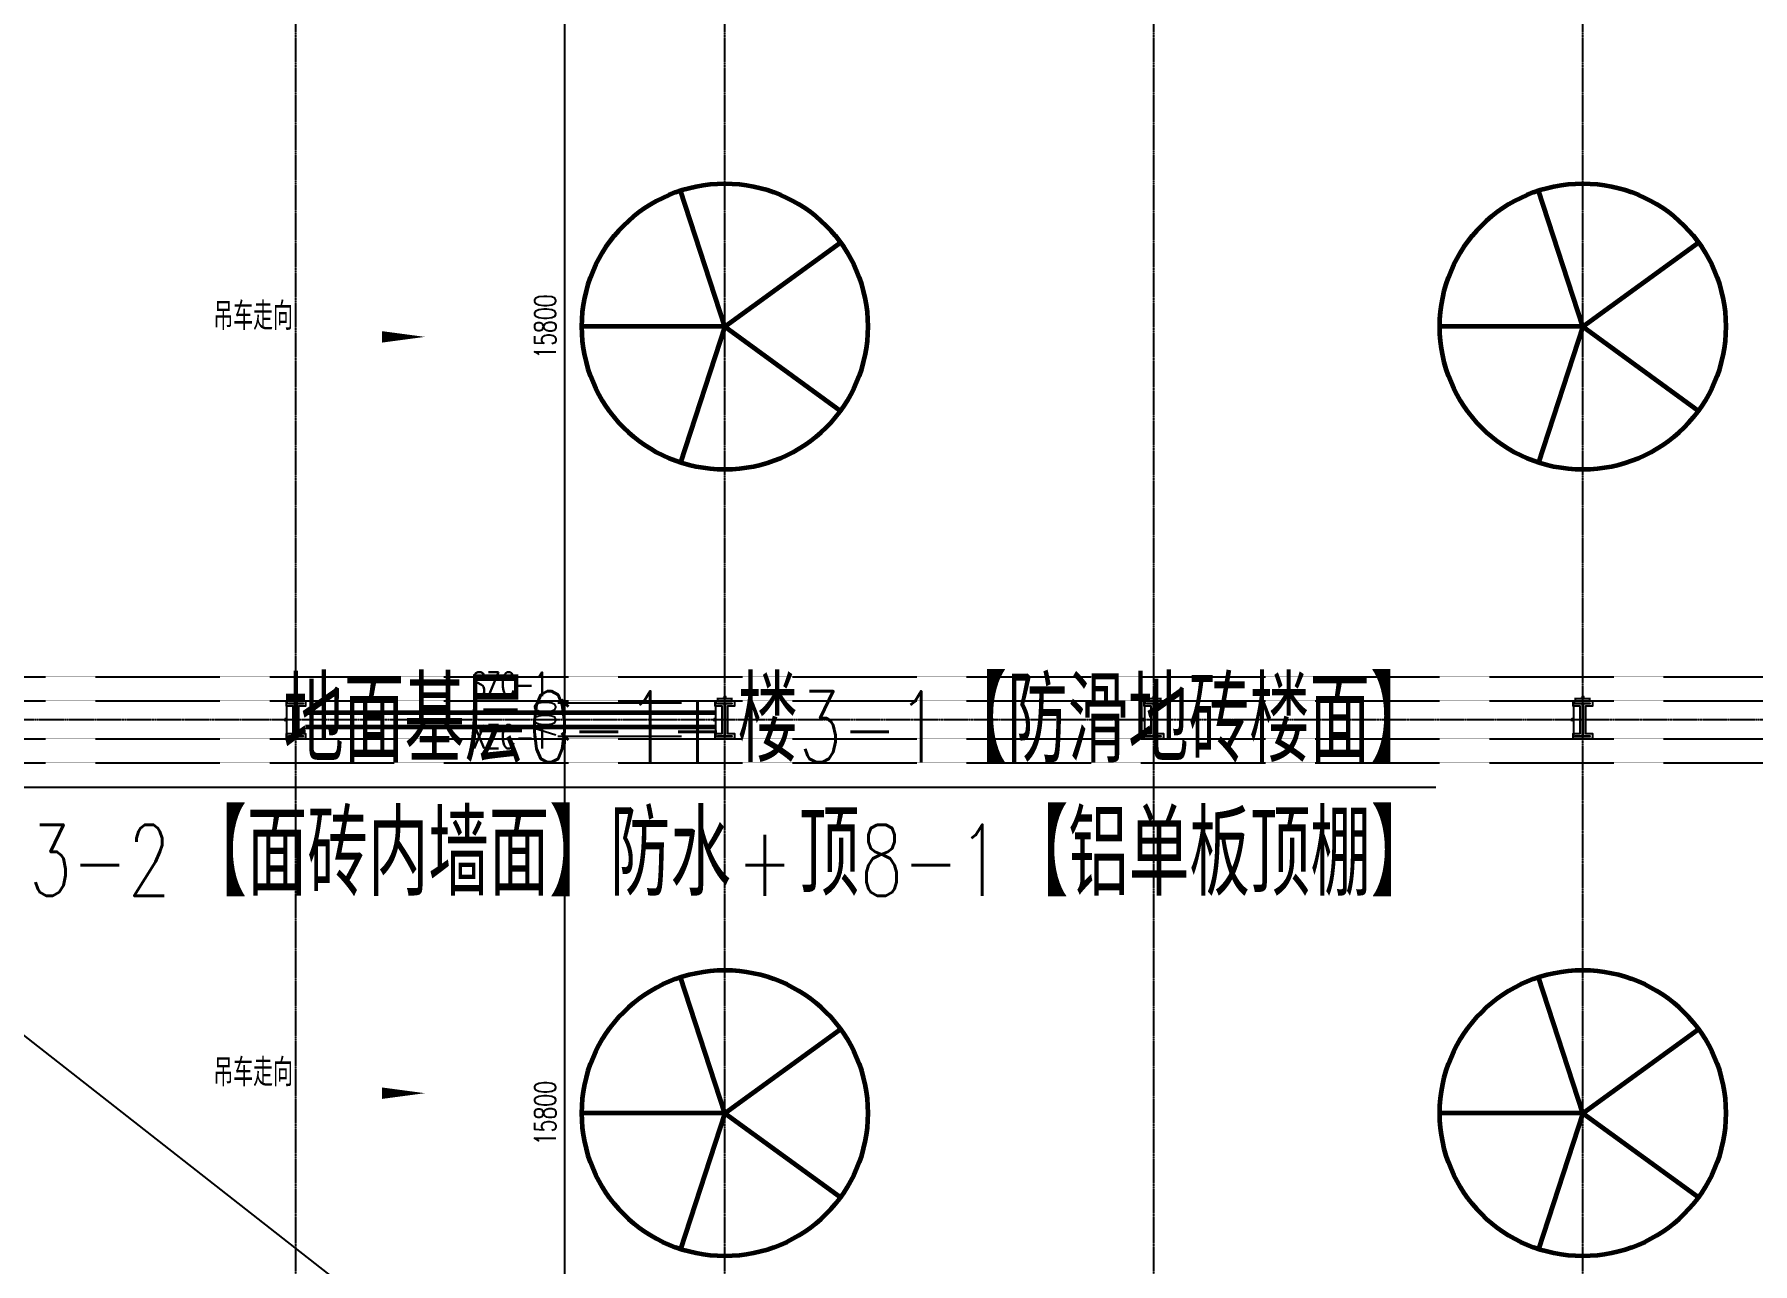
# Model space of a CAD drawing. Extents: x -954573 to 446329, y 489853 to 1226784.
# Drawn here: x -188340 to -152291, y 678163 to 703950 of the extents above; entities that cross this region are included whole.
import ezdxf
from ezdxf.enums import TextEntityAlignment as Align

# ---------------------------------------------------------------- set-up
doc = ezdxf.new("R2010")
doc.units = 0
doc.header["$LTSCALE"] = 10
doc.header["$MEASUREMENT"] = 0
for name, pattern in [('10平面$0$CENTER', [2, 1.25, -0.25, 0.25, -0.25]), ('10平面$0$DOTE', [2.42, 2, -0.2, 0.02, -0.2]), ('10平面$1$DASH', [0.35, 0.25, -0.1])]:
    doc.linetypes.add(name, pattern=pattern)
doc.layers.get('Defpoints').update_dxf_attribs({"color": 210})
for name, color, linetype in [('10平面$0$A-AXIS-DOTE', 8, '10平面$0$DOTE'), ('10平面$0$A-AXIS-DP', 8, 'Continuous'), ('10平面$0$A-HATCH-2', 8, 'Continuous'), ('10平面$0$A-LIN-V', 8, 'Continuous'), ('10平面$0$A-WINDOW', 8, 'Continuous'), ('10平面$0$AS-COLN', 8, 'Continuous'), ('10平面$0$AS-WALL', 8, 'Continuous'), ('10平面$0$PUB_TEXT', 8, 'Continuous'), ('10平面$0$建-箭头', 8, 'Continuous'), ('A-LIN-V', 9, 'Continuous'), ('建-引出', 3, 'Continuous')]:
    doc.layers.add(name, color=color, linetype=linetype)
doc.layers.add('10平面$0$THIN', color=7, linetype='Continuous', lineweight=0)
doc.layers.add('10平面$0$柱间支撑', color=6, linetype='10平面$0$CENTER', lineweight=0)
doc.styles.add('10平面$0$_TCH_DIM_T3', font='SIMPLEX', dxfattribs={"width": 0.705882, "bigfont": 'GBCBIG'})
doc.styles.add('10平面$0$A-STANDARD', font='SIMPLEX', dxfattribs={"bigfont": 'GBCBIG'})
doc.styles.add('10平面$0$TSSD_Rein', font='tj-romans1.shx', dxfattribs={"width": 0.7, "bigfont": 'tj-hztxt.shx'})
doc.styles.add('A-STANDARD', font='SIMPLEX', dxfattribs={"bigfont": 'GBCBIG'})
doc.dimstyles.new('10平面$0$_TCH_ARCH&&10', dxfattribs={"dimtxt": 29.75, "dimasz": 10, "dimexe": 10, "dimexo": 10, "dimgap": 12.625, "dimtad": 1, "dimdec": 0, "dimzin": 0, "dimdsep": 46, "dimtxsty": '10平面$0$_TCH_DIM_T3', "dimblk": '10平面$0$_ArchTick', "dimcen": 0.09, "dimclrt": 7, "dimazin": 2, "dimtfac": 1, "dimtdec": 0, "dimtix": 1, "dimtmove": 2, "dimatfit": 3, "dimfxl": 0, "dimtolj": 1, "dimtzin": 0, "dimarcsym": 0})
doc.dimstyles.new('10平面$0$_TCH_ARCH&&150', dxfattribs={"dimtxt": 446.25, "dimasz": 150, "dimexe": 150, "dimexo": 150, "dimgap": 189.375, "dimtad": 1, "dimdec": 0, "dimzin": 0, "dimdsep": 46, "dimtxsty": '10平面$0$_TCH_DIM_T3', "dimblk": '10平面$0$_ArchTick', "dimcen": 0.09, "dimclrt": 7, "dimazin": 2, "dimtfac": 1, "dimtdec": 0, "dimtix": 1, "dimtmove": 2, "dimatfit": 3, "dimfxl": 0, "dimtolj": 1, "dimtzin": 0, "dimarcsym": 0})

# ---------------------------------------------------------------- blocks, each defined once
blk = doc.blocks.new('10平面$0$dote')
at = {"layer": '10平面$0$A-AXIS-DOTE', "ltscale": 2}
for p, q in [((37882.2, -169748.9), (37882.2, -75950)), ((46882.2, -169748.9), (46882.2, -75950)), ((55882.2, -169748.9), (55882.2, -75950)), ((64882.2, -169748.9), (64882.2, -75950)), ((98696.4, -115250), (-75513.6, -115250))]:
    blk.add_line(p, q, dxfattribs=at)
blk = doc.blocks.new('10平面$0$_ArchTick')
at = {"color": 0, "linetype": 'ByBlock', "const_width": 0.4}
blk.add_lwpolyline([(-0.5, -0.5), (0.5, 0.5)], dxfattribs=at)
blk = doc.blocks.new('*D3404')
at = {"layer": '10平面$0$A-AXIS-DP', "color": 0, "lineweight": -2}
for p, q in [((-195790, 766880), (-195790, 766929)), ((-195790, 766919), (-195490, 766919)), ((-195490, 766880), (-195490, 766929))]:
    blk.add_line(p, q, dxfattribs=at)
at = {"layer": 'Defpoints', "color": 0}
for p in [(-195790, 766870), (-195490, 766919), (-195490, 766870)]:
    blk.add_point(p, dxfattribs=at)
at = {"layer": '10平面$0$A-AXIS-DP', "color": 0, "lineweight": -2, "xscale": 10, "yscale": 10, "zscale": 10, "rotation": 180}
blk.add_blockref('10平面$0$_ArchTick', (-195790, 766919), dxfattribs=at)
at = {"layer": '10平面$0$A-AXIS-DP', "color": 0, "lineweight": -2, "xscale": 10, "yscale": 10, "zscale": 10}
blk.add_blockref('10平面$0$_ArchTick', (-195490, 766919), dxfattribs=at)
at = {"layer": '10平面$0$A-AXIS-DP', "color": 7, "insert": (-195640, 766946), "char_height": 29.8, "attachment_point": 5, "style": '10平面$0$_TCH_DIM_T3'}
blk.add_mtext('\\A1;300', dxfattribs=at)
blk = doc.blocks.new('*D3405')
at = {"layer": '10平面$0$A-AXIS-DP', "color": 0, "lineweight": -2}
for p, q in [((-195800, 766820), (-195841, 766820)), ((-195831, 766120), (-195831, 766820)), ((-195800, 766120), (-195841, 766120))]:
    blk.add_line(p, q, dxfattribs=at)
at = {"layer": 'Defpoints', "color": 0}
for p in [(-195831, 766820), (-195790, 766820), (-195790, 766120)]:
    blk.add_point(p, dxfattribs=at)
at = {"layer": '10平面$0$A-AXIS-DP', "color": 0, "lineweight": -2, "xscale": 10, "yscale": 10, "zscale": 10}
for p, rotation in [((-195831, 766820), 90), ((-195831, 766120), 270)]:
    blk.add_blockref('10平面$0$_ArchTick', p, dxfattribs=dict(at, rotation=rotation))
at = {"layer": '10平面$0$A-AXIS-DP', "color": 7, "insert": (-195859, 766470), "char_height": 29.8, "attachment_point": 5, "rotation": 90, "style": '10平面$0$_TCH_DIM_T3'}
blk.add_mtext('\\A1;700', dxfattribs=at)
blk = doc.blocks.new('*D3435')
at = {"layer": '10平面$0$A-WINDOW', "color": 0, "lineweight": -2}
for p, q in [((-174760, 705720), (-177359, 705720)), ((-177209, 689920), (-177209, 705720)), ((-174760, 689920), (-177359, 689920))]:
    blk.add_line(p, q, dxfattribs=at)
at = {"layer": 'Defpoints', "color": 0}
for p in [(-177209, 705720), (-174610, 705720), (-174610, 689920)]:
    blk.add_point(p, dxfattribs=at)
at = {"layer": '10平面$0$A-WINDOW', "color": 0, "lineweight": -2, "xscale": 150, "yscale": 150, "zscale": 150}
for p, rotation in [((-177209, 705720), 90), ((-177209, 689920), 270)]:
    blk.add_blockref('10平面$0$_ArchTick', p, dxfattribs=dict(at, rotation=rotation))
at = {"layer": '10平面$0$A-WINDOW', "color": 7, "insert": (-177621, 697820), "char_height": 446.2, "attachment_point": 5, "rotation": 90, "style": '10平面$0$_TCH_DIM_T3'}
blk.add_mtext('\\A1;15800', dxfattribs=at)
blk = doc.blocks.new('*D3436')
at = {"layer": '10平面$0$A-WINDOW', "color": 0, "lineweight": -2}
for p, q in [((-177209, 689920), (-177209, 690070)), ((-174760, 689920), (-177359, 689920)), ((-177209, 689220), (-177209, 689920)), ((-174760, 689220), (-177359, 689220)), ((-177209, 689220), (-177209, 689070))]:
    blk.add_line(p, q, dxfattribs=at)
at = {"layer": 'Defpoints', "color": 0}
for p in [(-177209, 689920), (-174610, 689920), (-174610, 689220)]:
    blk.add_point(p, dxfattribs=at)
at = {"layer": '10平面$0$A-WINDOW', "color": 0, "lineweight": -2, "xscale": 150, "yscale": 150, "zscale": 150}
for p, rotation in [((-177209, 689920), 270), ((-177209, 689220), 90)]:
    blk.add_blockref('10平面$0$_ArchTick', p, dxfattribs=dict(at, rotation=rotation))
at = {"layer": '10平面$0$A-WINDOW', "color": 7, "insert": (-177621, 689570), "char_height": 446.2, "attachment_point": 5, "rotation": 90, "style": '10平面$0$_TCH_DIM_T3'}
blk.add_mtext('\\A1;700', dxfattribs=at)
blk = doc.blocks.new('*D3437')
at = {"layer": '10平面$0$A-WINDOW', "color": 0, "lineweight": -2}
for p, q in [((-174760, 689220), (-177359, 689220)), ((-177209, 673420), (-177209, 689220)), ((-174760, 673420), (-177359, 673420))]:
    blk.add_line(p, q, dxfattribs=at)
at = {"layer": 'Defpoints', "color": 0}
for p in [(-177209, 689220), (-174610, 689220), (-174610, 673420)]:
    blk.add_point(p, dxfattribs=at)
at = {"layer": '10平面$0$A-WINDOW', "color": 0, "lineweight": -2, "xscale": 150, "yscale": 150, "zscale": 150}
for p, rotation in [((-177209, 689220), 90), ((-177209, 673420), 270)]:
    blk.add_blockref('10平面$0$_ArchTick', p, dxfattribs=dict(at, rotation=rotation))
at = {"layer": '10平面$0$A-WINDOW', "color": 7, "insert": (-177621, 681320), "char_height": 446.2, "attachment_point": 5, "rotation": 90, "style": '10平面$0$_TCH_DIM_T3'}
blk.add_mtext('\\A1;15800', dxfattribs=at)
blk = doc.blocks.new('10平面$0$w4324324')
at = {"layer": '10平面$0$A-HATCH-2', "lineweight": 60}
for q in [(-1694760, 686605), (-1697614, 684532), (-1691907, 684532), (-1696524, 681178), (-1692997, 681178)]:
    blk.add_line((-1694760, 683605), q, dxfattribs=at)
blk.add_circle((-1694760, 683605), 3000, dxfattribs=at)
blk = doc.blocks.new('10平面$0$ner546')
at = {"layer": '10平面$0$A-LIN-V'}
for p in [(598280, -28744), (614780, -28744), (598280, -46744), (614780, -46744)]:
    blk.add_blockref('10平面$0$w4324324', p, dxfattribs=at)
blk = doc.blocks.new('10平面$0$23124232432')
at = {"layer": '10平面$0$柱间支撑', "const_width": 100}
for points in [[(-174054, 689720), (-182654, 689720)], [(-174054, 689420), (-182654, 689420)]]:
    blk.add_lwpolyline(points, dxfattribs=at)
at = {"layer": '10平面$0$THIN', "style": '10平面$0$TSSD_Rein', "width": 0.7}
for s, p in [('SZC-1', (-178354, 689920)), ('XZC-1', (-178354, 688816))]:
    blk.add_text(s, height=500, dxfattribs=at).set_placement(p, align=Align.BOTTOM_CENTER)
blk = doc.blocks.new('10平面$0$nt66')
at = {"layer": '10平面$0$A-HATCH-2'}
blk.add_lwpolyline([(-195840, 766870), (-195440, 766870), (-195440, 766758), (-195586, 766758), (-195586, 766182), (-195440, 766182), (-195440, 766070), (-195840, 766070), (-195840, 766182), (-195694, 766182), (-195694, 766758), (-195840, 766758)], close=True, dxfattribs=at)
at = {"layer": '10平面$0$AS-COLN'}
blk.add_lwpolyline([(-195790, 766820), (-195490, 766820), (-195490, 766808), (-195636, 766808), (-195636, 766132), (-195490, 766132), (-195490, 766120), (-195790, 766120), (-195790, 766132), (-195644, 766132), (-195644, 766808), (-195790, 766808)], close=True, dxfattribs=at)
at = {"layer": '10平面$0$A-AXIS-DP'}
for p1, p2, distance, picture, middle in [((-195790, 766120), (-195790, 766820), 41.2, '*D3405', (-195858.7, 766470)), ((-195790, 766870), (-195490, 766870), 48.8, '*D3404', (-195640, 766946.2))]:
    dim = blk.add_aligned_dim(p1=p1, p2=p2, distance=distance, dimstyle='10平面$0$_TCH_ARCH&&10', dxfattribs=at)
    dim.commit()
    dim.dimension.update_dxf_attribs({"geometry": picture, "text_midpoint": middle})
blk = doc.blocks.new('10平面$0$33333')
for p in [(12786, -76900), (21786, -76900), (30786, -76900), (39786, -76900)]:
    blk.add_blockref('10平面$0$nt66', p)
blk = doc.blocks.new('10平面$0$w42343')
at = {"layer": '10平面$0$A-HATCH-2', "linetype": '10平面$1$DASH'}
for p, q in [((-263654.2, 690470), (-128354.2, 690470)), ((-263654.2, 689970), (-128354.2, 689970)), ((-263654.2, 689170), (-128354.2, 689170)), ((-263654.2, 688670), (-128354.2, 688670))]:
    blk.add_line(p, q, dxfattribs=at)
at = {"layer": '10平面$0$A-WINDOW'}
for p1, p2, picture, middle in [((-174610, 689920), (-174610, 705720), '*D3435', (-177621.3, 697820)), ((-174610, 689220), (-174610, 689920), '*D3436', (-177621.3, 689570)), ((-174610, 673420), (-174610, 689220), '*D3437', (-177621.3, 681320))]:
    dim = blk.add_aligned_dim(p1=p1, p2=p2, distance=2598.8, dimstyle='10平面$0$_TCH_ARCH&&150', dxfattribs=at)
    dim.commit()
    dim.dimension.update_dxf_attribs({"geometry": picture, "text_midpoint": middle})
blk = doc.blocks.new('10平面')
at = {"layer": '10平面$0$建-箭头'}
for points in [[(-187046.4, 697603.9, 0, 0, 0), (-180146.4, 697603.9, 0, 240, 0), (-181046.4, 697603.9, 0, 0, 0)], [(-187046.4, 681738.9, 0, 0, 0), (-180146.4, 681738.9, 0, 240, 0), (-181046.4, 681738.9, 0, 0, 0)]]:
    blk.add_lwpolyline(points, format="xyseb", dxfattribs=at)
at = {"layer": '10平面$0$A-LIN-V', "rotation": 90.00000000000001}
blk.add_blockref('10平面$0$ner546', (481006.5, 1777800), dxfattribs=at)
at = {"layer": '10平面$0$A-WINDOW'}
for name in ['10平面$0$33333', '10平面$0$w42343']:
    blk.add_blockref(name, (0, 0), dxfattribs=at)
at = {"layer": '10平面$0$AS-WALL'}
blk.add_blockref('10平面$0$dote', (-220736.4, 804820), dxfattribs=at)
at = {"layer": '10平面$0$柱间支撑'}
blk.add_blockref('10平面$0$23124232432', (0, 0), dxfattribs=at)
at = {"layer": '10平面$0$PUB_TEXT', "style": '10平面$0$A-STANDARD'}
for p in [(-184584, 697750.8), (-184584, 681885.8)]:
    blk.add_text('吊车走向', height=578.72, dxfattribs=at).set_placement(p)

msp = doc.modelspace()

# ---------------------------------------------------------------- block references
at = {"layer": 'A-LIN-V'}
msp.add_blockref('10平面', (0, 0), dxfattribs=at)

# ---------------------------------------------------------------- next in the draw order: linework, layer by layer
at = {"layer": '建-引出'}
for p, q in [((-195214.3, 688156.4), (-158934.3, 688156.4)), ((-137454.4, 642968), (-195214.3, 688156.4))]:
    msp.add_line(p, q, dxfattribs=at)

# ---------------------------------------------------------------- next in the draw order: texts
at = {"layer": '建-引出', "color": 7, "style": 'A-STANDARD'}
for s, height, p in [('地面基层', 1762.96, (-183117.6, 688681.4)), ('楼', 1763, (-173584.3, 688681.4)), ('【防滑地砖楼面】', 1762.96, (-169201, 688681.4)), ('【面砖内墙面】防水', 1762.96, (-185151, 685881.4)), ('【铝单板顶棚】', 1762.96, (-167917.6, 685881.4)), ('顶', 1763, (-172301, 685881.4))]:
    msp.add_text(s, height=height, dxfattribs=at).set_placement(p)
at = {"layer": '建-引出', "color": 7, "style": 'A-STANDARD', "width": 0.705882}
for s, p in [('0-1+', (-177984.3, 688681.4)), ('3-1', (-172301, 688681.4)), ('3-2', (-188451, 685881.4)), ('+', (-173601, 685881.4)), ('8-1', (-171017.6, 685881.4))]:
    msp.add_text(s, height=1487.5, dxfattribs=at).set_placement(p)

doc.saveas('drawing.dxf')
